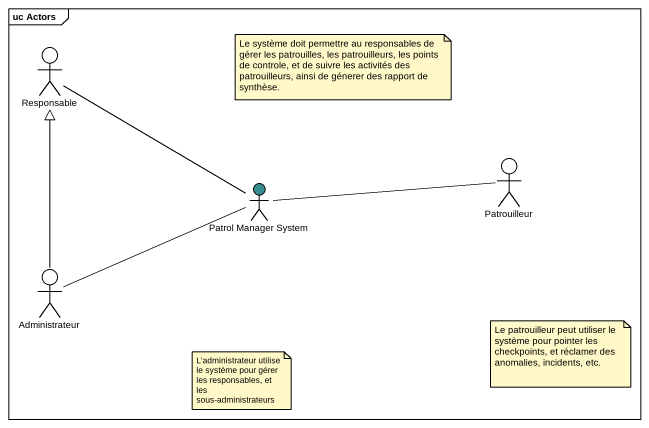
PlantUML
@startuml
mainframe uc Actors
actor Responsable #FFFFFF
actor "Patrol Manager System" as Patrol_Manager_System #388E8E
actor Patrouilleur #FFFFFF
actor Administrateur #FFFFFF
Responsable -right- Patrol_Manager_System
Patrol_Manager_System -right- Patrouilleur
Administrateur -up-|> Responsable
Administrateur -right- Patrol_Manager_System
note as N1
  Le système doit permettre au responsables de gérer les patrouilles, les patrouilleurs, les points de controle, et de suivre les activités des patrouilleurs, ainsi de génerer des rapport de synthèse.
end note
note as N2
  Le patrouilleur peut utiliser le système pour pointer les checkpoints, et réclamer des anomalies, incidents, etc.
end note
note as N3
  L'administrateur utilise le système pour gérer les responsables, et les sous-administrateurs
end note
@enduml
